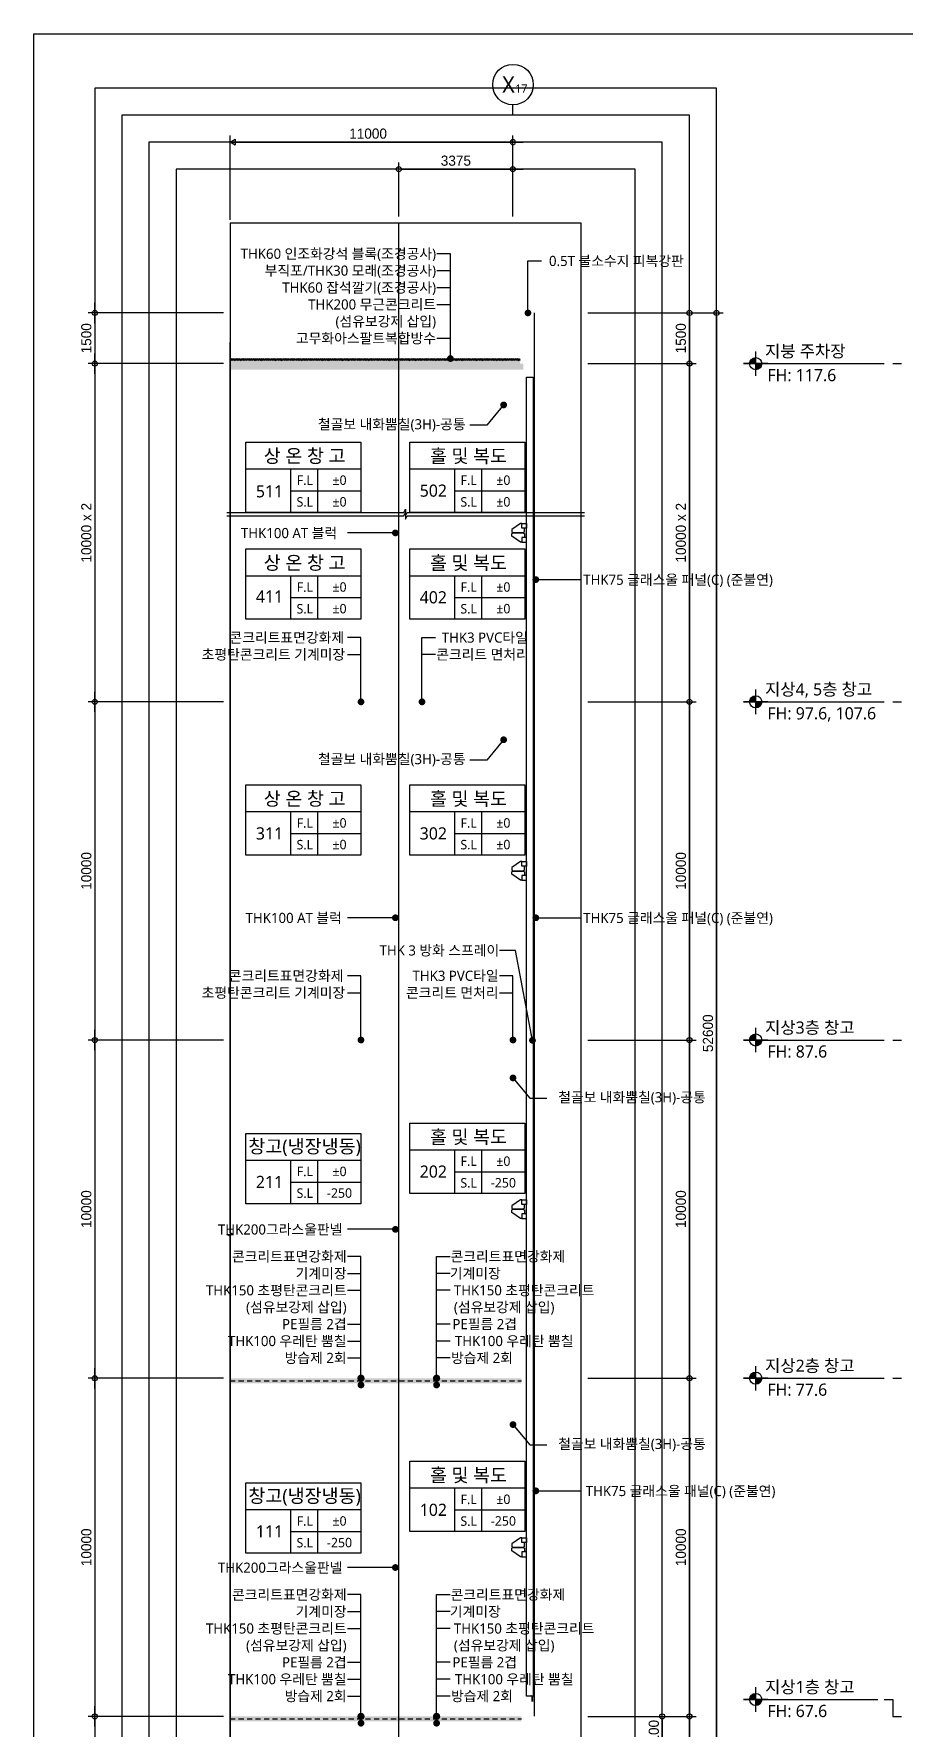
# Model space of a CAD drawing. Header units: millimetres. Extents: x 43197023 to 43466355, y 1341521 to 1420690.
# Drawn here: x 43254623 to 43280367, y 1370565 to 1420690 of the extents above; entities that cross this region are included whole.
import ezdxf
from ezdxf.enums import TextEntityAlignment as Align

# ---------------------------------------------------------------- set-up
doc = ezdxf.new("R2010")
doc.units = ezdxf.units.MM
doc.header["$LTSCALE"] = 1000
doc.header["$MEASUREMENT"] = 0
doc.header["$PDSIZE"] = -10
doc.linetypes.add('HID', pattern=[2.5, 1.5, -1])
doc.layers.get('0').update_dxf_attribs({"linetype": 'CONTINUOUS'})
doc.layers.get('Defpoints').update_dxf_attribs({"color": 171, "linetype": 'CONTINUOUS'})
for name, color, linetype in [('cen', 1, 'CONTINUOUS'), ('ELE-8', 8, 'CONTINUOUS'), ('FIN', 9, 'CONTINUOUS'), ('HAT', 253, 'CONTINUOUS'), ('INS', 9, 'BATTING'), ('LED', 7, 'CONTINUOUS'), ('NDIM', 7, 'CONTINUOUS'), ('SYM', 7, 'CONTINUOUS'), ('SYM(AXIS)', 7, 'CONTINUOUS'), ('TEXT(AXIS)', 2, 'CONTINUOUS'), ('TEXT(MIN)', 7, 'CONTINUOUS'), ('TEXT(실명)', 3, 'CONTINUOUS'), ('TEXT-기입', 6, 'CONTINUOUS'), ('TITLE', 7, 'CONTINUOUS'), ('wire-meshes', 1, 'CONTINUOUS'), ('스틸', 8, 'CONTINUOUS')]:
    doc.layers.add(name, color=color, linetype=linetype)
doc.styles.add('CGS', font='cgse', dxfattribs={"bigfont": 'cgs'})
doc.styles.add('나눔바른고딕', font='NanumBarunGothic.ttf')
doc.linetypes.add('BATTING', pattern='A,0.0001,-0.1,[134,ltypeshp.shx,S=0.1,R=0,X=-0.1,Y=0],-0.2,[134,ltypeshp.shx,S=0.1,R=180,X=0.1,Y=0],-0.1', length=0.4001)
doc.dimstyles.new('NDIM 1200', dxfattribs={"dimscale": 500, "dimtxt": 3, "dimasz": 1, "dimexe": 2, "dimexo": 2, "dimgap": 1, "dimtad": 1, "dimdec": 0, "dimdsep": 46, "dimtxsty": 'CGS', "dimblk": 'DOT0', "dimcen": 1, "dimdle": 8, "dimclrd": 2, "dimclre": 2, "dimclrt": 2, "dimadec": 0, "dimazin": 0, "dimtfac": 1, "dimtdec": 0, "dimtix": 1, "dimtmove": 2, "dimatfit": 3, "dimldrblk": 'DOT0', "dimfxl": 1, "dimtolj": 1, "dimtzin": 0, "dimlwd": -1, "dimlwe": -1, "dimarcsym": 0})

# ---------------------------------------------------------------- blocks, each defined once
blk = doc.blocks.new('A$C19853FC8')
at = {"layer": 'SYM'}
for p, q in [((1800, 0), (1800, 3600)), ((3600, 1800), (0, 1800))]:
    blk.add_line(p, q, dxfattribs=at)
blk.add_circle((1800, 1800), 900, dxfattribs=at)
for points in [[(900, 1800), (1800, 2700), (914, 1959), (1643, 2686)], [(914, 1959), (1643, 2686), (954, 2112), (1492, 2646)], [(954, 2112), (1492, 2646), (1025, 2260), (1346, 2576)], [(1025, 2260), (1346, 2576), (1109, 2378), (1222, 2491)], [(1800, 900), (2700, 1800), (1959, 914), (2686, 1643)], [(1959, 914), (2686, 1643), (2112, 954), (2646, 1492)], [(2112, 954), (2646, 1492), (2260, 1025), (2576, 1346)], [(2260, 1025), (2576, 1346), (2378, 1109), (2491, 1222)]]:
    blk.add_solid(points, dxfattribs=at)
at = {"layer": 'SYM', "linetype": 'Continuous'}
for points in [[(1800, 2700), (1800, 1800), (900, 1800)], [(2700, 1800), (1800, 900), (1800, 1800)]]:
    blk.add_solid(points, dxfattribs=at)
blk = doc.blocks.new('A$C2F20087E')
at = {"layer": 'SYM(AXIS)'}
blk.add_line((600, 0), (600, 300), dxfattribs=at)
blk.add_circle((600, 900), 600, dxfattribs=at)
blk = doc.blocks.new('DOT0')
blk.add_line((-3, 0), (3, 0))
at = {"color": 6}
blk.add_circle((0, 0), 0.75, dxfattribs=at)
blk = doc.blocks.new('*D24')
at = {"layer": 'Defpoints', "color": 0, "ltscale": 0.4, "transparency": 16777216}
for p in [(43270793, 1412440), (43270793, 1369840), (43274793, 1369840)]:
    blk.add_point(p, dxfattribs=at)
at = {"layer": 'NDIM', "ltscale": 0.4, "transparency": 16777216}
for p, q in [((43270993, 1412440), (43274993, 1412440)), ((43274793, 1412340), (43274793, 1369940)), ((43270993, 1369840), (43274993, 1369840))]:
    blk.add_line(p, q, dxfattribs=at)
at = {"layer": 'NDIM', "ltscale": 0.4, "transparency": 16777216, "xscale": 100, "yscale": 100, "zscale": 100}
for p, rotation in [((43274793, 1412440), 90), ((43274793, 1369840), 270)]:
    blk.add_blockref('DOT0', p, dxfattribs=dict(at, rotation=rotation))
at = {"layer": 'NDIM', "ltscale": 0.4, "transparency": 16777216, "insert": (43274543, 1391140), "char_height": 300, "attachment_point": 5, "rotation": 90, "style": 'CGS'}
blk.add_mtext('\\A1;52600', dxfattribs=at)
blk = doc.blocks.new('*D25')
at = {"layer": 'Defpoints', "color": 0, "ltscale": 0.4, "transparency": 16777216}
for p in [(43270793, 1380940), (43270793, 1370940), (43273993, 1370940)]:
    blk.add_point(p, dxfattribs=at)
at = {"layer": 'NDIM', "ltscale": 0.4, "transparency": 16777216}
for p, q in [((43270993, 1380940), (43274193, 1380940)), ((43273993, 1380840), (43273993, 1371040)), ((43270993, 1370940), (43274193, 1370940))]:
    blk.add_line(p, q, dxfattribs=at)
at = {"layer": 'NDIM', "ltscale": 0.4, "transparency": 16777216, "xscale": 100, "yscale": 100, "zscale": 100}
for p, rotation in [((43273993, 1380940), 90), ((43273993, 1370940), 270)]:
    blk.add_blockref('DOT0', p, dxfattribs=dict(at, rotation=rotation))
at = {"layer": 'NDIM', "ltscale": 0.4, "transparency": 16777216, "insert": (43273743, 1375940), "char_height": 300, "attachment_point": 5, "rotation": 90, "style": 'CGS'}
blk.add_mtext('\\A1;10000', dxfattribs=at)
blk = doc.blocks.new('*D26')
at = {"layer": 'Defpoints', "color": 0, "ltscale": 0.4, "transparency": 16777216}
for p in [(43270793, 1390940), (43270793, 1380940), (43273993, 1380940)]:
    blk.add_point(p, dxfattribs=at)
at = {"layer": 'NDIM', "ltscale": 0.4, "transparency": 16777216}
for p, q in [((43270993, 1390940), (43274193, 1390940)), ((43273993, 1390840), (43273993, 1381040)), ((43270993, 1380940), (43274193, 1380940))]:
    blk.add_line(p, q, dxfattribs=at)
at = {"layer": 'NDIM', "ltscale": 0.4, "transparency": 16777216, "xscale": 100, "yscale": 100, "zscale": 100}
for p, rotation in [((43273993, 1390940), 90), ((43273993, 1380940), 270)]:
    blk.add_blockref('DOT0', p, dxfattribs=dict(at, rotation=rotation))
at = {"layer": 'NDIM', "ltscale": 0.4, "transparency": 16777216, "insert": (43273743, 1385940), "char_height": 300, "attachment_point": 5, "rotation": 90, "style": 'CGS'}
blk.add_mtext('\\A1;10000', dxfattribs=at)
blk = doc.blocks.new('*D27')
at = {"layer": 'Defpoints', "color": 0, "ltscale": 0.4, "transparency": 16777216}
for p in [(43270793, 1400940), (43270793, 1390940), (43273993, 1390940)]:
    blk.add_point(p, dxfattribs=at)
at = {"layer": 'NDIM', "ltscale": 0.4, "transparency": 16777216}
for p, q in [((43270993, 1400940), (43274193, 1400940)), ((43273993, 1400840), (43273993, 1391040)), ((43270993, 1390940), (43274193, 1390940))]:
    blk.add_line(p, q, dxfattribs=at)
at = {"layer": 'NDIM', "ltscale": 0.4, "transparency": 16777216, "xscale": 100, "yscale": 100, "zscale": 100}
for p, rotation in [((43273993, 1400940), 90), ((43273993, 1390940), 270)]:
    blk.add_blockref('DOT0', p, dxfattribs=dict(at, rotation=rotation))
at = {"layer": 'NDIM', "ltscale": 0.4, "transparency": 16777216, "insert": (43273743, 1395940), "char_height": 300, "attachment_point": 5, "rotation": 90, "style": 'CGS'}
blk.add_mtext('\\A1;10000', dxfattribs=at)
blk = doc.blocks.new('*D28')
at = {"layer": 'Defpoints', "color": 0, "ltscale": 0.4, "transparency": 16777216}
for p in [(43270793, 1410940), (43270793, 1400940), (43273993, 1400940)]:
    blk.add_point(p, dxfattribs=at)
at = {"layer": 'NDIM', "ltscale": 0.4, "transparency": 16777216}
for p, q in [((43270993, 1410940), (43274193, 1410940)), ((43273993, 1410840), (43273993, 1401040)), ((43270993, 1400940), (43274193, 1400940))]:
    blk.add_line(p, q, dxfattribs=at)
at = {"layer": 'NDIM', "ltscale": 0.4, "transparency": 16777216, "xscale": 100, "yscale": 100, "zscale": 100}
for p, rotation in [((43273993, 1410940), 90), ((43273993, 1400940), 270)]:
    blk.add_blockref('DOT0', p, dxfattribs=dict(at, rotation=rotation))
at = {"layer": 'NDIM', "ltscale": 0.4, "transparency": 16777216, "insert": (43273743, 1405940), "char_height": 300, "attachment_point": 5, "rotation": 90, "style": 'CGS'}
blk.add_mtext('\\A1;10000 x 2', dxfattribs=at)
blk = doc.blocks.new('*D29')
at = {"layer": 'Defpoints', "color": 0, "ltscale": 0.4, "transparency": 16777216}
for p in [(43270793, 1370940), (43270793, 1365440), (43273993, 1365440)]:
    blk.add_point(p, dxfattribs=at)
at = {"layer": 'NDIM', "ltscale": 0.4, "transparency": 16777216}
for p, q in [((43270993, 1370940), (43274193, 1370940)), ((43273993, 1370840), (43273993, 1365540)), ((43270993, 1365440), (43274193, 1365440))]:
    blk.add_line(p, q, dxfattribs=at)
at = {"layer": 'NDIM', "ltscale": 0.4, "transparency": 16777216, "xscale": 100, "yscale": 100, "zscale": 100}
for p, rotation in [((43273993, 1370940), 90), ((43273993, 1365440), 270)]:
    blk.add_blockref('DOT0', p, dxfattribs=dict(at, rotation=rotation))
at = {"layer": 'NDIM', "ltscale": 0.4, "transparency": 16777216, "insert": (43273743, 1368190), "char_height": 300, "attachment_point": 5, "rotation": 90, "style": 'CGS'}
blk.add_mtext('\\A1;5500', dxfattribs=at)
blk = doc.blocks.new('*D30')
at = {"layer": 'Defpoints', "color": 0, "ltscale": 0.4, "transparency": 16777216}
for p in [(43270793, 1412440), (43270793, 1410940), (43273993, 1410940)]:
    blk.add_point(p, dxfattribs=at)
at = {"layer": 'NDIM', "ltscale": 0.4, "transparency": 16777216}
for p, q in [((43270993, 1412440), (43274193, 1412440)), ((43273993, 1412340), (43273993, 1411040)), ((43270993, 1410940), (43274193, 1410940))]:
    blk.add_line(p, q, dxfattribs=at)
at = {"layer": 'NDIM', "ltscale": 0.4, "transparency": 16777216, "xscale": 100, "yscale": 100, "zscale": 100}
for p, rotation in [((43273993, 1412440), 90), ((43273993, 1410940), 270)]:
    blk.add_blockref('DOT0', p, dxfattribs=dict(at, rotation=rotation))
at = {"layer": 'NDIM', "ltscale": 0.4, "transparency": 16777216, "insert": (43273743, 1411690), "char_height": 300, "attachment_point": 5, "rotation": 90, "style": 'CGS'}
blk.add_mtext('\\A1;1500', dxfattribs=at)
blk = doc.blocks.new('*D31')
at = {"layer": 'Defpoints', "color": 0, "ltscale": 0.4, "transparency": 16777216}
for p in [(43260423, 1380940), (43256423, 1370940), (43260423, 1370940)]:
    blk.add_point(p, dxfattribs=at)
at = {"layer": 'NDIM', "ltscale": 0.4, "transparency": 16777216}
for p, q in [((43260223, 1380940), (43256223, 1380940)), ((43256423, 1380840), (43256423, 1371040)), ((43260223, 1370940), (43256223, 1370940))]:
    blk.add_line(p, q, dxfattribs=at)
at = {"layer": 'NDIM', "ltscale": 0.4, "transparency": 16777216, "xscale": 100, "yscale": 100, "zscale": 100}
for p, rotation in [((43256423, 1380940), 90), ((43256423, 1370940), 270)]:
    blk.add_blockref('DOT0', p, dxfattribs=dict(at, rotation=rotation))
at = {"layer": 'NDIM', "ltscale": 0.4, "transparency": 16777216, "insert": (43256173, 1375940), "char_height": 300, "attachment_point": 5, "rotation": 90, "style": 'CGS'}
blk.add_mtext('\\A1;10000', dxfattribs=at)
blk = doc.blocks.new('*D32')
at = {"layer": 'Defpoints', "color": 0, "ltscale": 0.4, "transparency": 16777216}
for p in [(43260423, 1390940), (43256423, 1380940), (43260423, 1380940)]:
    blk.add_point(p, dxfattribs=at)
at = {"layer": 'NDIM', "ltscale": 0.4, "transparency": 16777216}
for p, q in [((43260223, 1390940), (43256223, 1390940)), ((43256423, 1390840), (43256423, 1381040)), ((43260223, 1380940), (43256223, 1380940))]:
    blk.add_line(p, q, dxfattribs=at)
at = {"layer": 'NDIM', "ltscale": 0.4, "transparency": 16777216, "xscale": 100, "yscale": 100, "zscale": 100}
for p, rotation in [((43256423, 1390940), 90), ((43256423, 1380940), 270)]:
    blk.add_blockref('DOT0', p, dxfattribs=dict(at, rotation=rotation))
at = {"layer": 'NDIM', "ltscale": 0.4, "transparency": 16777216, "insert": (43256173, 1385940), "char_height": 300, "attachment_point": 5, "rotation": 90, "style": 'CGS'}
blk.add_mtext('\\A1;10000', dxfattribs=at)
blk = doc.blocks.new('*D33')
at = {"layer": 'Defpoints', "color": 0, "ltscale": 0.4, "transparency": 16777216}
for p in [(43260423, 1400940), (43256423, 1390940), (43260423, 1390940)]:
    blk.add_point(p, dxfattribs=at)
at = {"layer": 'NDIM', "ltscale": 0.4, "transparency": 16777216}
for p, q in [((43260223, 1400940), (43256223, 1400940)), ((43256423, 1400840), (43256423, 1391040)), ((43260223, 1390940), (43256223, 1390940))]:
    blk.add_line(p, q, dxfattribs=at)
at = {"layer": 'NDIM', "ltscale": 0.4, "transparency": 16777216, "xscale": 100, "yscale": 100, "zscale": 100}
for p, rotation in [((43256423, 1400940), 90), ((43256423, 1390940), 270)]:
    blk.add_blockref('DOT0', p, dxfattribs=dict(at, rotation=rotation))
at = {"layer": 'NDIM', "ltscale": 0.4, "transparency": 16777216, "insert": (43256173, 1395940), "char_height": 300, "attachment_point": 5, "rotation": 90, "style": 'CGS'}
blk.add_mtext('\\A1;10000', dxfattribs=at)
blk = doc.blocks.new('*D34')
at = {"layer": 'Defpoints', "color": 0, "ltscale": 0.4, "transparency": 16777216}
for p in [(43260423, 1410940), (43256423, 1400940), (43260423, 1400940)]:
    blk.add_point(p, dxfattribs=at)
at = {"layer": 'NDIM', "ltscale": 0.4, "transparency": 16777216}
for p, q in [((43260223, 1410940), (43256223, 1410940)), ((43256423, 1410840), (43256423, 1401040)), ((43260223, 1400940), (43256223, 1400940))]:
    blk.add_line(p, q, dxfattribs=at)
at = {"layer": 'NDIM', "ltscale": 0.4, "transparency": 16777216, "xscale": 100, "yscale": 100, "zscale": 100}
for p, rotation in [((43256423, 1410940), 90), ((43256423, 1400940), 270)]:
    blk.add_blockref('DOT0', p, dxfattribs=dict(at, rotation=rotation))
at = {"layer": 'NDIM', "ltscale": 0.4, "transparency": 16777216, "insert": (43256173, 1405940), "char_height": 300, "attachment_point": 5, "rotation": 90, "style": 'CGS'}
blk.add_mtext('\\A1;10000 x 2', dxfattribs=at)
blk = doc.blocks.new('*D35')
at = {"layer": 'Defpoints', "color": 0, "ltscale": 0.4, "transparency": 16777216}
for p in [(43260423, 1412440), (43256423, 1410940), (43260423, 1410940)]:
    blk.add_point(p, dxfattribs=at)
at = {"layer": 'NDIM', "ltscale": 0.4, "transparency": 16777216}
for p, q in [((43260223, 1412440), (43256223, 1412440)), ((43256423, 1412340), (43256423, 1411040)), ((43260223, 1410940), (43256223, 1410940))]:
    blk.add_line(p, q, dxfattribs=at)
at = {"layer": 'NDIM', "ltscale": 0.4, "transparency": 16777216, "xscale": 100, "yscale": 100, "zscale": 100}
for p, rotation in [((43256423, 1412440), 90), ((43256423, 1410940), 270)]:
    blk.add_blockref('DOT0', p, dxfattribs=dict(at, rotation=rotation))
at = {"layer": 'NDIM', "ltscale": 0.4, "transparency": 16777216, "insert": (43256173, 1411690), "char_height": 300, "attachment_point": 5, "rotation": 90, "style": 'CGS'}
blk.add_mtext('\\A1;1500', dxfattribs=at)
blk = doc.blocks.new('*D251')
at = {"layer": 'Defpoints', "color": 0, "ltscale": 0.4, "transparency": 16777216}
for p in [(43268780, 1416690), (43265405, 1415090), (43268780, 1415090)]:
    blk.add_point(p, dxfattribs=at)
at = {"layer": 'NDIM', "ltscale": 0.4, "transparency": 16777216}
for p, q in [((43265405, 1415290), (43265405, 1416890)), ((43265505, 1416690), (43268680, 1416690)), ((43268780, 1415290), (43268780, 1416890))]:
    blk.add_line(p, q, dxfattribs=at)
at = {"layer": 'NDIM', "ltscale": 0.4, "transparency": 16777216, "xscale": 100, "yscale": 100, "zscale": 100, "rotation": 180}
blk.add_blockref('DOT0', (43265405, 1416690), dxfattribs=at)
at = {"layer": 'NDIM', "ltscale": 0.4, "transparency": 16777216, "xscale": 100, "yscale": 100, "zscale": 100}
blk.add_blockref('DOT0', (43268780, 1416690), dxfattribs=at)
at = {"layer": 'NDIM', "ltscale": 0.4, "transparency": 16777216, "insert": (43267093, 1416940), "char_height": 300, "attachment_point": 5, "style": 'CGS'}
blk.add_mtext('\\A1;3375', dxfattribs=at)
blk = doc.blocks.new('A$C51E23882')
at = {"layer": 'TITLE'}
blk.add_lwpolyline([(8500, 0), (0, 0), (0, 5200), (8500, 5200)], close=True, dxfattribs=at)
for points in [[(8500, 3200), (0, 3200)], [(3300, 3200), (3300, 0)], [(5300, 3200), (5300, 0)], [(3300, 1600), (8500, 1600)]]:
    blk.add_lwpolyline(points, dxfattribs=at)
at = {"layer": 'TITLE', "style": '나눔바른고딕'}
for s, p in [('F.L', (4352, 2378)), ('S.L', (4352, 778))]:
    blk.add_text(s, height=700, dxfattribs=at).set_placement(p, align=Align.MIDDLE)
blk = doc.blocks.new('*D267')
at = {"layer": 'Defpoints', "color": 0, "ltscale": 0.4, "transparency": 16777216}
for p in [(43260423, 1370940), (43256423, 1359440), (43260423, 1359440)]:
    blk.add_point(p, dxfattribs=at)
at = {"layer": 'NDIM', "ltscale": 0.4, "transparency": 16777216}
for p, q in [((43260223, 1370940), (43256223, 1370940)), ((43256423, 1370840), (43256423, 1359540)), ((43260223, 1359440), (43256223, 1359440))]:
    blk.add_line(p, q, dxfattribs=at)
at = {"layer": 'NDIM', "ltscale": 0.4, "transparency": 16777216, "xscale": 100, "yscale": 100, "zscale": 100}
for p, rotation in [((43256423, 1370940), 90), ((43256423, 1359440), 270)]:
    blk.add_blockref('DOT0', p, dxfattribs=dict(at, rotation=rotation))
at = {"layer": 'NDIM', "ltscale": 0.4, "transparency": 16777216, "insert": (43256173, 1365190), "char_height": 300, "attachment_point": 5, "rotation": 90, "style": 'CGS'}
blk.add_mtext('\\A1;11500', dxfattribs=at)
blk = doc.blocks.new('*D275')
at = {"layer": 'Defpoints', "color": 0, "ltscale": 0.4, "transparency": 16777216}
for p in [(43270793, 1370940), (43270793, 1369840), (43273193, 1369840)]:
    blk.add_point(p, dxfattribs=at)
at = {"layer": 'NDIM', "ltscale": 0.4, "transparency": 16777216}
for p, q in [((43270993, 1370940), (43273393, 1370940)), ((43273193, 1370840), (43273193, 1369940)), ((43270993, 1369840), (43273393, 1369840))]:
    blk.add_line(p, q, dxfattribs=at)
at = {"layer": 'NDIM', "ltscale": 0.4, "transparency": 16777216, "xscale": 100, "yscale": 100, "zscale": 100}
for p, rotation in [((43273193, 1370940), 90), ((43273193, 1369840), 270)]:
    blk.add_blockref('DOT0', p, dxfattribs=dict(at, rotation=rotation))
at = {"layer": 'NDIM', "ltscale": 0.4, "transparency": 16777216, "insert": (43272943, 1370390), "char_height": 300, "attachment_point": 5, "rotation": 90, "style": 'CGS'}
blk.add_mtext('\\A1;1100', dxfattribs=at)

msp = doc.modelspace()

# ---------------------------------------------------------------- hatches: boundary and pattern name
h = msp.add_hatch()
h.set_pattern_fill('DOTS', color=251, scale=80)
h.set_pattern_definition([(0, (40368527.428, -270954.372), (2.5, 5), [0, -5])])
h.paths.add_polyline_path([(43269330.4, 1371528.7), (43269380.4, 1371528.7), (43269380.4, 1371403.7), (43269330.4, 1371403.7)])
at = {"layer": 'HAT'}
h = msp.add_hatch(dxfattribs=at)
h.set_pattern_fill('ANSI31', color=256, scale=200)
h.set_pattern_definition([(45, (-128033.561, -164814.433), (-17.67766953, 17.67766953), [])])
h.paths.add_polyline_path([(43268990.4, 1411030.2), (43268990.4, 1411090.2), (43260423.4, 1411090.2), (43260423.4, 1411030.2)])
h = msp.add_hatch(dxfattribs=at)
h.set_pattern_fill('AR-SAND', color=256)
h.set_pattern_definition([(37.5, (40886395.527, 2083006.14), (-1.6000313, 48.94132373), [0, -38.608, 0, -43.18, 0, -41.275]), (7.5, (40886395.53, 2083006.14), (44.9523283, 71.68251), [0, -20.828, 0, -34.798, 0, -13.335]), (327.5, (40886364.285, 2083006.14), (79.099237, 0.1437185), [0, -12.7, 0, -45.72, 0, -59.69]), (317.5, (40886364.285, 2083006.14), (76.3556452, 22.2929323), [0, -6.35, 0, -29.972, 0, -34.29])])
h.paths.add_polyline_path([(43268990.4, 1410940.2), (43268990.4, 1411030.2), (43260423.4, 1411030.2), (43260423.4, 1410940.2)])
h = msp.add_hatch(dxfattribs=at)
h.set_pattern_fill('AR-CONC', color=256)
h.set_pattern_definition([(50, (40881446.01, 2082876.14), (182.184669, -15.9390855), [19.05, -209.55]), (355, (40881446.01, 2082876.14), (-35.243421, 191.056845), [15.24, -167.640584]), (100.451445, (40881461.2, 2082874.81), (146.941247, 175.117752), [16.190009, -178.090245]), (46.1842, (40881446, 2082926.94), (271.07904, -42.042328), [28.575, -314.325]), (96.635558, (40881468.6, 2082923.43), (237.404134, 247.426125), [24.285023, -267.135608]), (351.184151, (40881446, 2082926.94), (237.404134, 247.426125), [22.859967, -251.459732]), (21, (40881471.41, 2082914.24), (151.614391, -102.265198), [19.05, -209.55]), (326, (40881471.41, 2082914.24), (61.802028, 184.187966), [15.24, -167.64]), (71.451445, (40881484.05, 2082905.72), (213.416419, 81.922769), [16.190009, -178.089938]), (37.5, (40881446.01, 2082876.14), (3.0886033, 84.5550389), [0, -165.608, 0, -170.18, 0, -168.275]), (7.5, (40881446.01, 2082876.14), (66.8196625, 100.1805748), [0, -97.028, 0, -161.798, 0, -64.135]), (327.5, (40881389.37, 2082876.14), (135.5905952, -5.728744), [0, -63.5, 0, -198.12, 0, -262.89]), (317.5, (40881363.97, 2082876.14), (148.1291814, 25.426491), [0, -82.55, 0, -131.572, 0, -186.69])])
h.paths.add_polyline_path([(43260423.4, 1410940.2), (43269090.4, 1410940.2), (43269090.4, 1410760.2), (43260423.4, 1410760.2)])
h = msp.add_hatch(dxfattribs=at)
h.set_pattern_fill('AR-CONC', color=256)
h.set_pattern_definition([(50, (40881446.04, 2052876.14), (182.184669, -15.9390855), [19.05, -209.55]), (355, (40881446.04, 2052876.14), (-35.243421, 191.056845), [15.24, -167.640584]), (100.451445, (40881461.23, 2052874.81), (146.941247, 175.117752), [16.190009, -178.090245]), (46.1842, (40881446.04, 2052926.94), (271.07904, -42.042328), [28.575, -314.325]), (96.635558, (40881468.63, 2052923.43), (237.404134, 247.426125), [24.285023, -267.135608]), (351.184151, (40881446.04, 2052926.94), (237.404134, 247.426125), [22.859967, -251.459732]), (21, (40881471.44, 2052914.24), (151.614391, -102.265198), [19.05, -209.55]), (326, (40881471.44, 2052914.24), (61.802028, 184.187966), [15.24, -167.64]), (71.451445, (40881484.08, 2052905.72), (213.416419, 81.922769), [16.190009, -178.089938]), (37.5, (40881446.044, 2052876.14), (3.0886033, 84.5550389), [0, -165.608, 0, -170.18, 0, -168.275]), (7.5, (40881446.04, 2052876.14), (66.8196625, 100.1805748), [0, -97.028, 0, -161.798, 0, -64.135]), (327.5, (40881389.4, 2052876.14), (135.5905952, -5.728744), [0, -63.5, 0, -198.12, 0, -262.89]), (317.5, (40881364, 2052876.14), (148.1291814, 25.426491), [0, -82.55, 0, -131.572, 0, -186.69])])
h.paths.add_polyline_path([(43260423.4, 1380940.2), (43269030.4, 1380940.2), (43269030.4, 1380790.2), (43260423.4, 1380790.2)])
h = msp.add_hatch(dxfattribs=at)
h.set_pattern_fill('AR-CONC', color=256)
h.set_pattern_definition([(50, (40881446.04, 2042876.14), (182.184669, -15.9390855), [19.05, -209.55]), (355, (40881446.04, 2042876.14), (-35.243421, 191.056845), [15.24, -167.640584]), (100.451445, (40881461.23, 2042874.81), (146.941247, 175.117752), [16.190009, -178.090245]), (46.1842, (40881446.04, 2042926.94), (271.07904, -42.042328), [28.575, -314.325]), (96.635558, (40881468.63, 2042923.43), (237.404134, 247.426125), [24.285023, -267.135608]), (351.184151, (40881446.04, 2042926.94), (237.404134, 247.426125), [22.859967, -251.459732]), (21, (40881471.44, 2042914.24), (151.614391, -102.265198), [19.05, -209.55]), (326, (40881471.44, 2042914.24), (61.802028, 184.187966), [15.24, -167.64]), (71.451445, (40881484.08, 2042905.72), (213.416419, 81.922769), [16.190009, -178.089938]), (37.5, (40881446.044, 2042876.14), (3.0886033, 84.5550389), [0, -165.608, 0, -170.18, 0, -168.275]), (7.5, (40881446.04, 2042876.14), (66.8196625, 100.1805748), [0, -97.028, 0, -161.798, 0, -64.135]), (327.5, (40881389.4, 2042876.14), (135.5905952, -5.728744), [0, -63.5, 0, -198.12, 0, -262.89]), (317.5, (40881364, 2042876.14), (148.1291814, 25.426491), [0, -82.55, 0, -131.572, 0, -186.69])])
h.paths.add_polyline_path([(43260423.4, 1370940.2), (43269030.4, 1370940.2), (43269030.4, 1370790.2), (43260423.4, 1370790.2)])
at = {"layer": 'LED'}
h = msp.add_hatch(color=256, dxfattribs=at)
h.dxf.hatch_style = 1
edge = h.paths.add_edge_path()
edge.add_arc((43264288.3, 1380940.2), 108, 0, 360)
h = msp.add_hatch(color=256, dxfattribs=at)
h.dxf.hatch_style = 1
edge = h.paths.add_edge_path()
edge.add_arc((43266522.4, 1380940.2), 108, 180, 540, ccw=False)
h = msp.add_hatch(color=256, dxfattribs=at)
h.dxf.hatch_style = 1
edge = h.paths.add_edge_path()
edge.add_arc((43264288.3, 1370940.2), 108, 0, 360)
h = msp.add_hatch(color=256, dxfattribs=at)
h.dxf.hatch_style = 1
edge = h.paths.add_edge_path()
edge.add_arc((43266522.4, 1370940.2), 108, 180, 540, ccw=False)

# ---------------------------------------------------------------- linework, layer by layer
at = {"color": 2}
msp.add_line((43269332.8, 1371528.7), (43269380.4, 1371528.7), dxfattribs=at)
at = {"color": 6}
msp.add_lwpolyline([(43260423.4, 1417490.2), (43260573.4, 1417576.8), (43260573.4, 1417403.6)], close=True, dxfattribs=at)
at = {"layer": 'cen', "ltscale": 10000}
msp.add_line((43265405.4, 1369940.2), (43265405.4, 1415090.2), dxfattribs=at)
at = {"layer": 'Defpoints', "ltscale": 10000}
for points in [[(43310023.4, 1349690.2), (43254623.4, 1349690.2), (43254623.4, 1420690.2), (43310023.4, 1420690.2)], [(43256423.4, 1351290.2), (43274792.9, 1351290.2), (43274792.9, 1419090.2), (43256423.4, 1419090.2)], [(43257223.4, 1352090.2), (43273992.9, 1352090.2), (43273992.9, 1418290.2), (43257223.4, 1418290.2)], [(43258023.4, 1352890.2), (43273192.9, 1352890.2), (43273192.9, 1417490.2), (43258023.4, 1417490.2)], [(43258823.4, 1353690.2), (43272392.9, 1353690.2), (43272392.9, 1416690.2), (43258823.4, 1416690.2)], [(43260423.4, 1355290.2), (43270792.9, 1355290.2), (43270792.9, 1415090.2), (43260423.4, 1415090.2)]]:
    msp.add_lwpolyline(points, close=True, dxfattribs=at)
at = {"layer": 'ELE-8', "ltscale": 0.1}
for points in [[(43269380.4, 1371540.2), (43269180.4, 1371540.2), (43269180.4, 1410540.2), (43269380.4, 1410540.2)], [(43269180.4, 1406077.7), (43269038.4, 1406077.7), (43269038.4, 1406217.7), (43269180.4, 1406217.7)], [(43269180.4, 1406077.7), (43269038.4, 1406077.7), (43269038.4, 1406217.7), (43269180.4, 1406217.7)], [(43269180.4, 1405802.7), (43269038.4, 1405802.7), (43269038.4, 1405662.7), (43269180.4, 1405662.7)], [(43269180.4, 1405802.7), (43269038.4, 1405802.7), (43269038.4, 1405662.7), (43269180.4, 1405662.7)], [(43269180.4, 1396077.7), (43269038.4, 1396077.7), (43269038.4, 1396217.7), (43269180.4, 1396217.7)], [(43269180.4, 1395802.7), (43269038.4, 1395802.7), (43269038.4, 1395662.7), (43269180.4, 1395662.7)], [(43269180.4, 1386077.7), (43269038.4, 1386077.7), (43269038.4, 1386217.7), (43269180.4, 1386217.7)], [(43269180.4, 1385802.7), (43269038.4, 1385802.7), (43269038.4, 1385662.7), (43269180.4, 1385662.7)], [(43269180.4, 1376077.7), (43269038.4, 1376077.7), (43269038.4, 1376217.7), (43269180.4, 1376217.7)], [(43269180.4, 1375802.7), (43269038.4, 1375802.7), (43269038.4, 1375662.7), (43269180.4, 1375662.7)]]:
    msp.add_lwpolyline(points, close=True, dxfattribs=at)
for points in [[(43268743.3, 1405964.3, -0.3665564), (43268767.2, 1405944.2), (43269093.5, 1405944.2, -0.3663101), (43269117.4, 1405964.3), (43269117.4, 1406077.7), (43269038.4, 1406077.7), (43269038.4, 1406217.7), (43268998.4, 1406217.7), (43268743.4, 1406040.2), (43268743.4, 1405964.3)], [(43268743.3, 1405964.3, -0.3665564), (43268767.2, 1405944.2), (43269093.5, 1405944.2, -0.3663101), (43269117.4, 1405964.3), (43269117.4, 1406077.7), (43269038.4, 1406077.7), (43269038.4, 1406217.7), (43268998.4, 1406217.7), (43268743.4, 1406040.2), (43268743.4, 1405964.3)], [(43268743.4, 1405916, 0.3664605), (43268767.2, 1405936.2), (43269093.5, 1405936.2, 0.3663101), (43269117.4, 1405916), (43269117.4, 1405802.7), (43269038.4, 1405802.7), (43269038.4, 1405662.7), (43268998.4, 1405662.7), (43268743.4, 1405840.2), (43268743.4, 1405916)], [(43268743.4, 1405916, 0.3664605), (43268767.2, 1405936.2), (43269093.5, 1405936.2, 0.3663101), (43269117.4, 1405916), (43269117.4, 1405802.7), (43269038.4, 1405802.7), (43269038.4, 1405662.7), (43268998.4, 1405662.7), (43268743.4, 1405840.2), (43268743.4, 1405916)], [(43268743.3, 1395964.3, -0.3665564), (43268767.2, 1395944.2), (43269093.5, 1395944.2, -0.3663101), (43269117.4, 1395964.3), (43269117.4, 1396077.7), (43269038.4, 1396077.7), (43269038.4, 1396217.7), (43268998.4, 1396217.7), (43268743.4, 1396040.2), (43268743.4, 1395964.3)], [(43268743.4, 1395916, 0.3664605), (43268767.2, 1395936.2), (43269093.5, 1395936.2, 0.3663101), (43269117.4, 1395916), (43269117.4, 1395802.7), (43269038.4, 1395802.7), (43269038.4, 1395662.7), (43268998.4, 1395662.7), (43268743.4, 1395840.2), (43268743.4, 1395916)], [(43268743.3, 1385964.3, -0.3665564), (43268767.2, 1385944.2), (43269093.5, 1385944.2, -0.3663101), (43269117.4, 1385964.3), (43269117.4, 1386077.7), (43269038.4, 1386077.7), (43269038.4, 1386217.7), (43268998.4, 1386217.7), (43268743.4, 1386040.2), (43268743.4, 1385964.3)], [(43268743.4, 1385916, 0.3664605), (43268767.2, 1385936.2), (43269093.5, 1385936.2, 0.3663101), (43269117.4, 1385916), (43269117.4, 1385802.7), (43269038.4, 1385802.7), (43269038.4, 1385662.7), (43268998.4, 1385662.7), (43268743.4, 1385840.2), (43268743.4, 1385916)], [(43268743.3, 1375964.3, -0.3665564), (43268767.2, 1375944.2), (43269093.5, 1375944.2, -0.3663101), (43269117.4, 1375964.3), (43269117.4, 1376077.7), (43269038.4, 1376077.7), (43269038.4, 1376217.7), (43268998.4, 1376217.7), (43268743.4, 1376040.2), (43268743.4, 1375964.3)], [(43268743.4, 1375916, 0.3664605), (43268767.2, 1375936.2), (43269093.5, 1375936.2, 0.3663101), (43269117.4, 1375916), (43269117.4, 1375802.7), (43269038.4, 1375802.7), (43269038.4, 1375662.7), (43268998.4, 1375662.7), (43268743.4, 1375840.2), (43268743.4, 1375916)]]:
    msp.add_lwpolyline(points, format="xyb", dxfattribs=at)
at = {"layer": 'FIN'}
for p, q in [((43269317.3, 1371545.2), (43269312.7, 1371545.2)), ((43269312.7, 1371545.2), (43269314.1, 1371543.1)), ((43269314.1, 1371543.1), (43269315, 1371535.3)), ((43269315.9, 1371543.1), (43269315, 1371535.3)), ((43269317.3, 1371545.2), (43269315.9, 1371543.1)), ((43269331.9, 1371403.7), (43269380.4, 1371403.7))]:
    msp.add_line(p, q, dxfattribs=at)
msp.add_lwpolyline([(43269380.4, 1371541.7), (43269378.4, 1371541.7), (43269378.4, 1371530.7), (43269334.8, 1371530.7), (43269334.8, 1371541.7), (43269332.8, 1371541.7), (43269332.8, 1371528.7), (43269380.4, 1371528.7)], close=True, dxfattribs=at)
at = {"layer": 'INS', "ltscale": 0.09}
msp.add_line((43269417.9, 1370942.6), (43269417.9, 1412440.2), dxfattribs=at)
at = {"layer": 'INS', "ltscale": 0.24}
for p, q in [((43265405.4, 1380940.2), (43265405.4, 1390740.2)), ((43265405.4, 1370940.2), (43265405.4, 1380490.2))]:
    msp.add_line(p, q, dxfattribs=at)
at = {"layer": 'NDIM', "ltscale": 0.4}
for p, q in [((43260423.4, 1415190.2), (43260423.4, 1417690.2)), ((43268780.4, 1415290.2), (43268780.4, 1417690.2)), ((43260423.4, 1417490.2), (43268680.4, 1417490.2))]:
    msp.add_line(p, q, dxfattribs=at)
at = {"layer": 'SYM', "ltscale": 1000}
for p, q in [((43275592.9, 1410940.2), (43279752.9, 1410940.2)), ((43280005.5, 1410940.2), (43280258.1, 1410940.2)), ((43275592.9, 1400940.2), (43279752.9, 1400940.2)), ((43280005.5, 1400940.2), (43280258.1, 1400940.2)), ((43275592.9, 1390940.2), (43279752.9, 1390940.2)), ((43280005.5, 1390940.2), (43280258.1, 1390940.2)), ((43275592.9, 1380940.2), (43279752.9, 1380940.2)), ((43280005.5, 1380940.2), (43280258.1, 1380940.2)), ((43275592.9, 1371440.2), (43279557.9, 1371440.2)), ((43280005.5, 1370940.2), (43280258.1, 1370940.2))]:
    msp.add_line(p, q, dxfattribs=at)
at = {"layer": 'SYM', "color": 8}
for points in [[(43260423.4, 1355190.2), (43260423.5, 1385140.2), (43260323.4, 1385190.2), (43260523.4, 1385190.2), (43260423.4, 1385240.2), (43260423.4, 1411560.5)], [(43260323.4, 1406540.1), (43265558.1, 1406540.1), (43265608.1, 1406640.2), (43265608.1, 1406440.2), (43265658.1, 1406540.2), (43270892.9, 1406540.2)], [(43260323.4, 1406440.1), (43265558.1, 1406440.1), (43265608.1, 1406540.2), (43265608.1, 1406340.2), (43265658.1, 1406440.2), (43270892.9, 1406440.2)]]:
    msp.add_lwpolyline(points, dxfattribs=at)
at = {"layer": 'SYM', "ltscale": 1000}
msp.add_lwpolyline([(43279752.9, 1371440.2), (43280005.5, 1371440.2), (43280005.5, 1370940.2)], dxfattribs=at)
at = {"layer": 'TEXT(MIN)', "ltscale": 10000}
for p, q in [((43266531.6, 1413690.2), (43266931.6, 1413690.2)), ((43266531.6, 1413190.2), (43266931.6, 1413190.2)), ((43266531.6, 1412690.2), (43266931.6, 1412690.2)), ((43266531.6, 1411690.2), (43266931.6, 1411690.2)), ((43263888.2, 1402340.2), (43264288.2, 1402340.2)), ((43266490.4, 1402340.2), (43266090.4, 1402340.2)), ((43263888.2, 1392340.2), (43264288.2, 1392340.2)), ((43268380.4, 1392340.2), (43268780.4, 1392340.2)), ((43263888.3, 1384040.2), (43264288.3, 1384040.2)), ((43266922.4, 1384040.2), (43266522.4, 1384040.2)), ((43263888.3, 1383540.2), (43264288.3, 1383540.2)), ((43266922.4, 1383540.2), (43266522.4, 1383540.2)), ((43263888.3, 1382540.2), (43264288.3, 1382540.2)), ((43266922.4, 1382540.2), (43266522.4, 1382540.2)), ((43263888.3, 1382040.2), (43264288.3, 1382040.2)), ((43266922.4, 1382040.2), (43266522.4, 1382040.2)), ((43263888.3, 1381540.2), (43264288.3, 1381540.2)), ((43266922.4, 1381540.2), (43266522.4, 1381540.2)), ((43263888.3, 1374040.2), (43264288.3, 1374040.2)), ((43266922.4, 1374040.2), (43266522.4, 1374040.2)), ((43263888.3, 1373540.2), (43264288.3, 1373540.2)), ((43266922.4, 1373540.2), (43266522.4, 1373540.2)), ((43263888.3, 1372540.2), (43264288.3, 1372540.2)), ((43266922.4, 1372540.2), (43266522.4, 1372540.2)), ((43263888.3, 1372040.2), (43264288.3, 1372040.2)), ((43266922.4, 1372040.2), (43266522.4, 1372040.2)), ((43263888.3, 1371540.2), (43264288.3, 1371540.2)), ((43266922.4, 1371540.2), (43266522.4, 1371540.2))]:
    msp.add_line(p, q, dxfattribs=at)
at = {"layer": 'wire-meshes', "linetype": 'HID', "ltscale": 0.1}
for p, q in [((43260423.4, 1380865.2), (43269030.4, 1380865.2)), ((43260423.4, 1370865.2), (43269030.4, 1370865.2))]:
    msp.add_line(p, q, dxfattribs=at)
at = {"layer": '스틸', "color": 6, "const_width": 3}
msp.add_lwpolyline([(43269300.4, 1371541.7), (43269331.9, 1371541.7), (43269331.9, 1371402.2), (43269376.4, 1371402.2)], dxfattribs=at)

# ---------------------------------------------------------------- block references
msp.add_blockref('A$C2F20087E', (43268180.4, 1418290.2))
at = {"ltscale": 1000, "xscale": 0.2, "yscale": 0.2, "zscale": 0.2}
for p in [(43275592.9, 1410580.2), (43275592.9, 1400580.2), (43275592.9, 1390580.2), (43275592.9, 1380580.2), (43275592.9, 1371080.2)]:
    msp.add_blockref('A$C19853FC8', p, dxfattribs=at)
at = {"xscale": 0.4, "yscale": 0.4, "zscale": 0.4}
for p in [(43260888.2, 1406540.2), (43265730.4, 1406540.2), (43260888.2, 1403380.5), (43265730.4, 1403380.5), (43260888.2, 1396405.2), (43265730.4, 1396405.2), (43265730.4, 1386405.2), (43260888.2, 1386101.2), (43265730.4, 1376405.2), (43260888.2, 1375765.2)]:
    msp.add_blockref('A$C51E23882', p, dxfattribs=at)
at = {"layer": 'NDIM', "ltscale": 0.4, "xscale": -100, "yscale": 100, "zscale": 100, "rotation": 180}
msp.add_blockref('DOT0', (43268780.4, 1417490.2), dxfattribs=at)

# ---------------------------------------------------------------- texts
at = {"layer": 'NDIM', "ltscale": 0.4, "insert": (43264498.4, 1417740.2), "char_height": 300, "attachment_point": 5, "style": 'CGS'}
msp.add_mtext('\\A1;11000', dxfattribs=at)
at = {"layer": 'TEXT(AXIS)', "style": '나눔바른고딕'}
for s, height, p in [('X', 480, (43268648.7, 1419194.1)), ('17', 240, (43269028, 1419074.2))]:
    msp.add_text(s, height=height, dxfattribs=at).set_placement(p, align=Align.MIDDLE)
for s, p in [('지붕 주차장', (43276229.1, 1411129.1)), ('FH: 117.6', (43276297.5, 1410421.1)), ('지상4, 5층 창고', (43276229.1, 1401129.1)), ('FH: 97.6, 107.6', (43276297.5, 1400421.1)), ('지상3층 창고', (43276229.1, 1391129.1)), ('FH: 87.6', (43276297.5, 1390421.1)), ('지상2층 창고', (43276229.1, 1381129.1)), ('FH: 77.6', (43276297.5, 1380421.1)), ('지상1층 창고', (43276229.1, 1371629.1)), ('FH: 67.6', (43276297.5, 1370921.1))]:
    msp.add_text(s, height=360, dxfattribs=at).set_placement(p)
at = {"layer": 'TEXT(MIN)', "style": '나눔바른고딕'}
for s, p in [('THK60 인조화강석 블록(조경공사)', (43266507, 1414190.2)), ('0.5T 불소수지 피복강판', (43273827.8, 1413976.5)), ('부직포/THK30 모래(조경공사)', (43266507, 1413690.2)), ('THK60 잡석깔기(조경공사)', (43266507, 1413190.2)), ('THK200 무근콘크리트', (43266507, 1412690.2)), ('(섬유보강제 삽입)', (43266507, 1412190.2)), ('고무화아스팔트복합방수', (43266507, 1411690.2)), ('철골보 내화뿜칠(3H)-공통', (43267379.4, 1409148.3)), ('콘크리트표면강화제', (43263790.9, 1402840.2)), ('THK3 PVC타일', (43269219.6, 1402840.2)), ('초평탄콘크리트 기계미장', (43263821.5, 1402340.2)), ('콘크리트 면처리', (43269247.9, 1402340.2)), ('철골보 내화뿜칠(3H)-공통', (43267379.4, 1399248.3)), ('THK 3 방화 스프레이', (43268374.2, 1393590.2)), ('콘크리트표면강화제', (43263769.8, 1392840.2)), ('THK3 PVC타일', (43268355.7, 1392840.2)), ('초평탄콘크리트 기계미장', (43263821.5, 1392340.2)), ('콘크리트 면처리', (43268355.7, 1392340.2)), ('철골보 내화뿜칠(3H)-공통', (43274479.3, 1389248.3)), ('콘크리트표면강화제', (43263863.7, 1384540.2)), ('콘크리트표면강화제', (43270322.8, 1384540.2)), ('기계미장', (43263863.7, 1384040.2)), ('기계미장', (43268420.4, 1384040.2)), ('THK150 초평탄콘크리트', (43263863.7, 1383540.2)), ('THK150 초평탄콘크리트', (43271189.5, 1383540.2)), ('(섬유보강제 삽입)', (43263863.7, 1383040.2)), ('(섬유보강제 삽입)', (43270005.7, 1383040.2)), ('PE필름 2겹', (43263863.7, 1382540.2)), ('PE필름 2겹', (43268899.4, 1382540.2)), ('THK100 우레탄 뿜칠', (43263863.7, 1382040.2)), ('THK100 우레탄 뿜칠', (43270569.5, 1382040.2)), ('방습제 2회', (43263863.7, 1381540.2)), ('방습제 2회', (43268779.5, 1381540.2)), ('철골보 내화뿜칠(3H)-공통', (43274479.3, 1378998.3)), ('콘크리트표면강화제', (43263863.7, 1374540.2)), ('콘크리트표면강화제', (43270322.8, 1374540.2)), ('기계미장', (43263863.7, 1374040.2)), ('기계미장', (43268420.4, 1374040.2)), ('THK150 초평탄콘크리트', (43263863.7, 1373540.2)), ('THK150 초평탄콘크리트', (43271189.5, 1373540.2)), ('(섬유보강제 삽입)', (43263863.7, 1373040.2)), ('(섬유보강제 삽입)', (43270005.7, 1373040.2)), ('PE필름 2겹', (43263863.7, 1372540.2)), ('PE필름 2겹', (43268899.4, 1372540.2)), ('THK100 우레탄 뿜칠', (43263863.7, 1372040.2)), ('THK100 우레탄 뿜칠', (43270569.5, 1372040.2)), ('방습제 2회', (43263863.7, 1371540.2)), ('방습제 2회', (43268779.5, 1371540.2))]:
    msp.add_text(s, height=300, dxfattribs=at).set_placement(p, align=Align.MIDDLE_RIGHT)
for s, p in [('THK100 AT 블럭', (43260741.2, 1405930.8)), ('THK75 글래스울 패널(C) (준불연)', (43270856.8, 1404550.3)), ('THK100 AT 블럭', (43260879.5, 1394550.3)), ('THK75 글래스울 패널(C) (준불연)', (43270856.8, 1394550.3)), ('THK200그라스울판넬', (43260060.9, 1385338.5)), ('THK75 글래스울 패널(C) (준불연)', (43270930.6, 1377605)), ('THK200그라스울판넬', (43260060.9, 1375338.5))]:
    msp.add_text(s, height=300, dxfattribs=at).set_placement(p, align=Align.MIDDLE_LEFT)
at = {"layer": 'TEXT(실명)', "style": '나눔바른고딕'}
for s, p in [('상 온 창 고', (43262623.3, 1408217.8)), ('홀 및 복도', (43267465.5, 1408217.8)), ('상 온 창 고', (43262623.3, 1405058.1)), ('홀 및 복도', (43267465.5, 1405058.1)), ('상 온 창 고', (43262623.3, 1398082.8)), ('홀 및 복도', (43267465.5, 1398082.8)), ('창고(냉장냉동)', (43262623.3, 1387778.8)), ('홀 및 복도', (43267465.5, 1388082.8)), ('홀 및 복도', (43267465.5, 1378082.8)), ('창고(냉장냉동)', (43262623.3, 1377442.8))]:
    msp.add_text(s, height=400, dxfattribs=at).set_placement(p, align=Align.MIDDLE)
at = {"layer": 'TEXT-기입', "style": '나눔바른고딕'}
for s, height, p in [('±0', 280, (43263654.7, 1407495.3)), ('±0', 280, (43268496.8, 1407495.3)), ('511', 360, (43261584.7, 1407163.5)), ('502', 360, (43266426.9, 1407186)), ('±0', 280, (43263654.7, 1406855.3)), ('±0', 280, (43268496.8, 1406855.3)), ('411', 360, (43261584.7, 1404055.1)), ('±0', 280, (43263654.7, 1404335.6)), ('402', 360, (43266426.9, 1404031.6)), ('±0', 280, (43268496.8, 1404335.6)), ('±0', 280, (43263654.7, 1403695.6)), ('±0', 280, (43268496.8, 1403695.6)), ('±0', 280, (43263654.7, 1397360.3)), ('±0', 280, (43268496.8, 1397360.3)), ('311', 360, (43261584.7, 1397050.5)), ('302', 360, (43266426.9, 1397050.5)), ('±0', 280, (43263654.7, 1396720.3)), ('±0', 280, (43268496.8, 1396720.3)), ('±0', 280, (43268496.8, 1387360.3)), ('±0', 280, (43263654.7, 1387056.4)), ('202', 360, (43266426.9, 1387050.5)), ('211', 360, (43261584.7, 1386746.5)), ('-250', 280, (43263654.7, 1386416.4)), ('-250', 280, (43268496.8, 1386720.3)), ('±0', 280, (43268496.8, 1377360.3)), ('102', 360, (43266426.9, 1377050.5)), ('111', 360, (43261584.7, 1376410.5)), ('±0', 280, (43263654.7, 1376720.3)), ('-250', 280, (43268496.8, 1376720.3)), ('-250', 280, (43263654.7, 1376080.3))]:
    msp.add_text(s, height=height, dxfattribs=at).set_placement(p, align=Align.MIDDLE)

# ---------------------------------------------------------------- dimensions: what is measured, and where the dimension line sits
at = {"layer": 'NDIM', "ltscale": 0.4}
for base, p1, p2, angle, picture, middle in [((43268780.4, 1416690.2), (43265405.4, 1415090.2), (43268780.4, 1415090.2), 180, '*D251', (43267092.9, 1416940.2)), ((43256423.4, 1410940.2), (43260423.4, 1412440.2), (43260423.4, 1410940.2), 90, '*D35', (43256173.4, 1411690.2)), ((43273992.9, 1410940.2), (43270792.9, 1412440.2), (43270792.9, 1410940.2), 90, '*D30', (43273742.9, 1411690.2)), ((43256423.4, 1390940.2), (43260423.4, 1400940.2), (43260423.4, 1390940.2), 270, '*D33', (43256173.4, 1395940.2)), ((43273992.9, 1390940.2), (43270792.9, 1400940.2), (43270792.9, 1390940.2), 270, '*D27', (43273742.9, 1395940.2)), ((43256423.4, 1380940.2), (43260423.4, 1390940.2), (43260423.4, 1380940.2), 270, '*D32', (43256173.4, 1385940.2)), ((43273992.9, 1380940.2), (43270792.9, 1390940.2), (43270792.9, 1380940.2), 270, '*D26', (43273742.9, 1385940.2)), ((43256423.4, 1370940.2), (43260423.4, 1380940.2), (43260423.4, 1370940.2), 270, '*D31', (43256173.4, 1375940.2)), ((43273992.9, 1370940.2), (43270792.9, 1380940.2), (43270792.9, 1370940.2), 270, '*D25', (43273742.9, 1375940.2)), ((43256423.4, 1359440.2), (43260423.4, 1370940.2), (43260423.4, 1359440.2), 270, '*D267', (43256173.4, 1365190.2)), ((43273992.9, 1365440.2), (43270792.9, 1370940.2), (43270792.9, 1365440.2), 90, '*D29', (43273742.9, 1368190.2)), ((43273192.9, 1369840.2), (43270792.9, 1370940.2), (43270792.9, 1369840.2), 90, '*D275', (43272942.9, 1370390.2))]:
    dim = msp.add_linear_dim(base=base, p1=p1, p2=p2, angle=angle, dimstyle='NDIM 1200', override={"dimscale": 100, "dimclrd": 256, "dimclre": 256, "dimclrt": 256}, dxfattribs=at)
    dim.commit()
    dim.dimension.update_dxf_attribs({"geometry": picture, "text_midpoint": middle})
for base, p1, p2, text, picture, middle in [((43274792.9, 1369840.2), (43270792.9, 1412440.2), (43270792.9, 1369840.2), '52600', '*D24', (43274542.9, 1391140.2)), ((43256423.4, 1400940.2), (43260423.4, 1410940.2), (43260423.4, 1400940.2), '10000 x 2', '*D34', (43256173.4, 1405940.2)), ((43273992.9, 1400940.2), (43270792.9, 1410940.2), (43270792.9, 1400940.2), '10000 x 2', '*D28', (43273742.9, 1405940.2))]:
    dim = msp.add_linear_dim(base=base, p1=p1, p2=p2, angle=270, text=text, dimstyle='NDIM 1200', override={"dimscale": 100, "dimclrd": 256, "dimclre": 256, "dimclrt": 256}, dxfattribs=at)
    dim.commit()
    dim.dimension.update_dxf_attribs({"geometry": picture, "text_midpoint": middle})

# ---------------------------------------------------------------- leaders
at = {"layer": 'LED', "ltscale": 10000}
for points in [[(43266931.6, 1411090.2), (43266931.6, 1414190.2), (43266531.6, 1414190.2)], [(43269221.4, 1412440.2), (43269221.4, 1413976.5), (43269621.4, 1413976.5)], [(43268504.4, 1409719.2), (43268004.4, 1409119.2), (43267504.4, 1409119.2)], [(43265305.4, 1405935.3), (43264727.5, 1405935.3), (43263888.3, 1405935.3)], [(43269455.4, 1404554.8), (43270033.2, 1404554.8), (43270792.9, 1404554.8)], [(43264288.2, 1400940.2), (43264288.2, 1402840.2), (43263888.2, 1402840.2)], [(43266090.4, 1400940.2), (43266090.4, 1402840.2), (43266490.4, 1402840.2)], [(43268504.4, 1399819.2), (43268004.4, 1399219.2), (43267504.4, 1399219.2)], [(43265305.4, 1394554.8), (43264727.5, 1394554.8), (43263888.3, 1394554.8)], [(43269455.4, 1394554.8), (43270033.2, 1394554.8), (43270792.9, 1394554.8)], [(43269356.3, 1390930.2), (43268856.3, 1393590.2), (43268380.4, 1393590.2)], [(43264288.2, 1390940.2), (43264288.2, 1392840.2), (43263888.2, 1392840.2)], [(43268780.4, 1390940.2), (43268780.4, 1392840.2), (43268380.4, 1392840.2)], [(43268780.4, 1389819.2), (43269280.4, 1389219.2), (43269780.4, 1389219.2)], [(43265305.4, 1385343), (43264727.5, 1385343), (43263888.3, 1385343)], [(43264288.3, 1380740.2), (43264288.3, 1384540.2), (43263888.3, 1384540.2)], [(43266522.4, 1380740.2), (43266522.4, 1384540.2), (43266922.4, 1384540.2)], [(43268780.4, 1379569.2), (43269280.4, 1378969.2), (43269780.4, 1378969.2)], [(43269455.4, 1377609.5), (43270033.2, 1377609.5), (43270792.9, 1377609.5)], [(43265305.4, 1375343), (43264727.5, 1375343), (43263888.3, 1375343)], [(43264288.3, 1370740.2), (43264288.3, 1374540.2), (43263888.3, 1374540.2)], [(43266522.4, 1370740.2), (43266522.4, 1374540.2), (43266922.4, 1374540.2)]]:
    msp.add_leader(points, dimstyle='NDIM 1200', override={"dimscale": 200, "dimtad": 0, "dimclrd": 256, "dimldrblk": 'Dot'}, dxfattribs=at)

doc.saveas('drawing.dxf')
